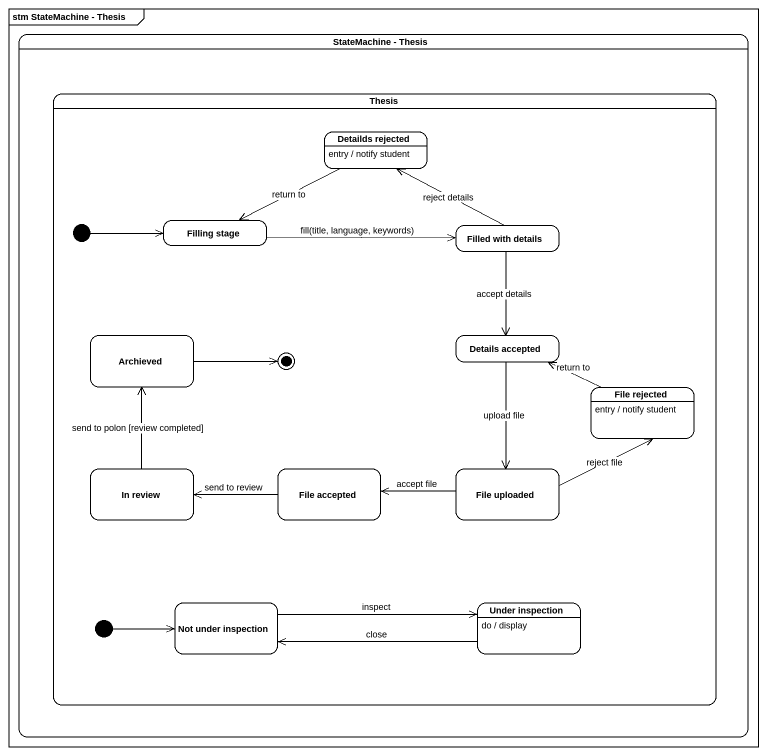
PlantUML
@startuml
mainframe stm StateMachine - Thesis
hide empty description
state "StateMachine - Thesis" as StateMachine_Thesis {
  state Thesis {
    state "Detailds rejected" as Detailds_rejected
    Detailds_rejected : entry / notify student
    state initial1 <<start>>
    state "Filling stage" as Filling_stage
    state "Filled with details" as Filled_with_details
    state Archieved
    state "Details accepted" as Details_accepted
    state "File rejected" as File_rejected
    File_rejected : entry / notify student
    state "In review" as In_review
    state "File accepted" as File_accepted
    state "File uploaded" as File_uploaded
    state "Not under inspection" as Not_under_inspection
    state "Under inspection" as Under_inspection
    Under_inspection : do / display
    state initial2 <<start>>
    Archieved -right-> [*]
  }
}
Detailds_rejected -left-> Filling_stage : return to
initial1 -right-> Filling_stage
Filling_stage -right-> Filled_with_details : fill(title, language, keywords)
Filled_with_details -up-> Detailds_rejected : reject details
Filled_with_details --> Details_accepted : accept details
Details_accepted --> File_uploaded : upload file
File_rejected -left-> Details_accepted : return to
In_review -up-> Archieved : send to polon [review completed]
File_accepted -left-> In_review : send to review
File_uploaded -up-> File_rejected : reject file
File_uploaded -left-> File_accepted : accept file
Not_under_inspection -right-> Under_inspection : inspect
Under_inspection -left-> Not_under_inspection : close
initial2 -right-> Not_under_inspection
@enduml
